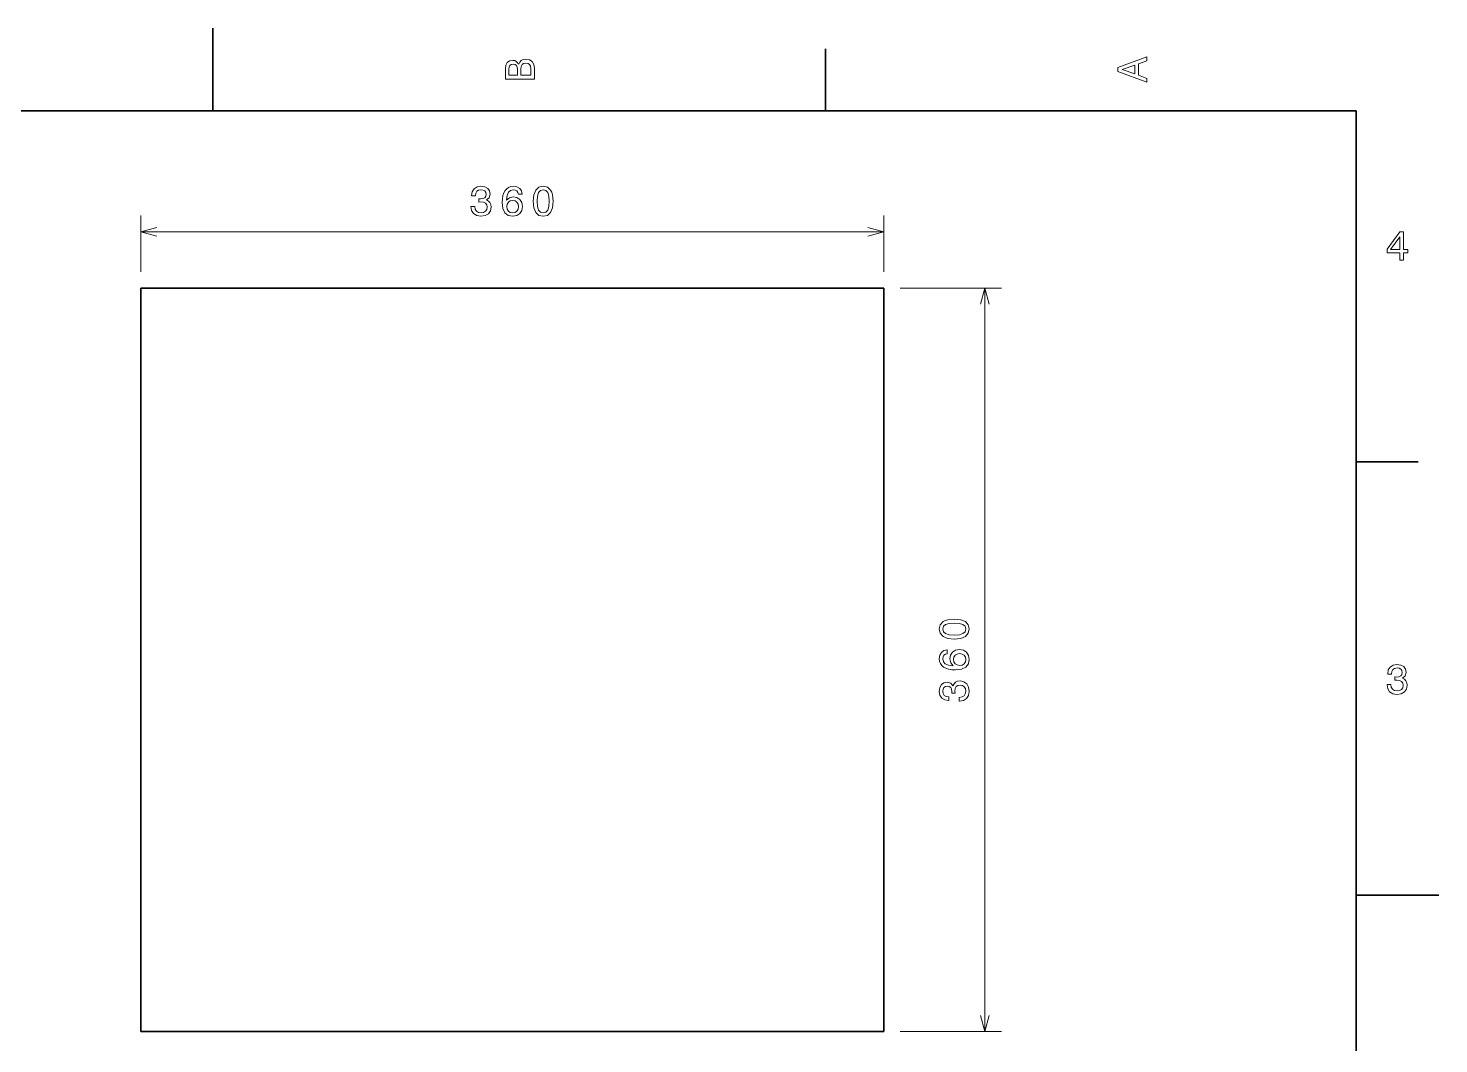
# Model space of a CAD drawing. Extents: x 0 to 297, y 0 to 210.
# Drawn here: x 126.1 to 297, y 87 to 210 of the extents above; entities that cross this region are included whole.
import ezdxf

# ---------------------------------------------------------------- set-up
doc = ezdxf.new("R2010")
doc.units = 0

msp = doc.modelspace()

# ---------------------------------------------------------------- linework, layer by layer
at = {"color": 7, "lineweight": 35, "ltscale": 0.25}
for p, q in [((148.5, 200), (148.5, 210)), ((287, 105), (297, 105))]:
    msp.add_line(p, q, dxfattribs=at)
at = {"color": 7, "lineweight": 35, "ltscale": 0.1875}
for p, q in [((222.699997, 200), (222.699997, 207.5)), ((287, 157.5), (294.5, 157.5))]:
    msp.add_line(p, q, dxfattribs=at)
at = {"color": 7, "lineweight": 35}
for p, q in [((287, 200), (10, 200)), ((287, 10), (287, 200)), ((229.764191, 178.510956), (139.764191, 178.510956)), ((139.764191, 178.510956), (139.764191, 88.510948)), ((229.764191, 88.510948), (229.764191, 178.510956)), ((139.764191, 88.510948), (229.764191, 88.510948))]:
    msp.add_line(p, q, dxfattribs=at)
at = {"color": 7, "lineweight": 13, "ltscale": 0.170478}
for p, q in [((139.764191, 180.510956), (139.764191, 187.330093)), ((229.764191, 180.510956), (229.764191, 187.330093))]:
    msp.add_line(p, q, dxfattribs=at)
at = {"color": 7, "lineweight": 13}
for p, q in [((139.764191, 185.330093), (229.764191, 185.330093)), ((242.016571, 88.510948), (242.016571, 178.510956))]:
    msp.add_line(p, q, dxfattribs=at)
at = {"color": 7, "lineweight": 13, "ltscale": 0.30631}
for p, q in [((231.764191, 178.510956), (244.016571, 178.510956)), ((231.764191, 88.510948), (244.016571, 88.510948))]:
    msp.add_line(p, q, dxfattribs=at)
at = {"color": 7, "lineweight": 13}
for points in [[(185.542007, 205.630417), (185.249496, 205.983429), (185.052811, 206.074219), (184.81073, 206.104477), (184.432495, 206.03891), (184.160156, 205.842224), (183.993729, 205.524506), (183.933212, 205.080704), (183.933212, 203.835022), (187.433212, 203.835022), (187.433212, 205.151306), (187.36261, 205.620331), (187.155838, 205.968307), (186.828018, 206.185165), (186.384216, 206.260818), (186.08667, 206.215424), (185.839554, 206.094391), (185.65799, 205.897705)], [(185.385666, 204.984879), (185.385666, 204.298996), (184.351807, 204.298996), (184.351807, 205.025223), (184.382065, 205.297562), (184.472839, 205.489197), (184.629181, 205.605194), (184.86116, 205.645538), (185.093155, 205.600143), (185.254532, 205.479111), (185.355408, 205.272339)], [(187.014618, 205.095825), (187.014618, 204.298996), (185.809296, 204.298996), (185.809296, 205.050446), (185.844589, 205.368164), (185.9505, 205.595108), (186.132065, 205.731277), (186.394302, 205.776657), (186.671692, 205.731277), (186.863327, 205.605194), (186.979324, 205.393372)], [(261.633209, 203.466858), (261.633209, 203.930847), (260.604401, 204.298996), (260.604401, 205.695969), (261.633209, 206.064133), (261.633209, 206.538193), (258.128174, 205.257217), (258.128174, 204.742798)], [(260.17572, 204.460388), (258.632477, 205), (260.17572, 205.539627)], [(179.757278, 188.42952), (179.757278, 188.394211), (179.837967, 187.910065), (180.074997, 187.546951), (180.448196, 187.314972), (180.942429, 187.229218), (181.466919, 187.314972), (181.860291, 187.536865), (182.112457, 187.889893), (182.203247, 188.343781), (182.162888, 188.641327), (182.051941, 188.883408), (181.870392, 189.070007), (181.628311, 189.206177), (181.956116, 189.478516), (182.072113, 189.912231), (181.99646, 190.305603), (181.779602, 190.603149), (181.426575, 190.789749), (180.942429, 190.855316), (180.488541, 190.774628), (180.140564, 190.552719), (179.913605, 190.199692), (179.837967, 189.730667), (179.837967, 189.695374), (180.286804, 189.695374), (180.327148, 190.018127), (180.458282, 190.250122), (180.670105, 190.391327), (180.967651, 190.441772), (181.229889, 190.401428), (181.421539, 190.295502), (181.537537, 190.124039), (181.582916, 189.892059), (181.537537, 189.644928), (181.416504, 189.478516), (181.204681, 189.377655), (180.917206, 189.347382), (180.72052, 189.352417), (180.72052, 188.95401), (180.967651, 188.964096), (181.28537, 188.918701), (181.5224, 188.797668), (181.663605, 188.600983), (181.71405, 188.343781), (181.658569, 188.05127), (181.512314, 187.834412), (181.280334, 187.698242), (180.972687, 187.652863), (180.654968, 187.703293), (180.422974, 187.854584), (180.276733, 188.096664), (180.221252, 188.42952)], [(185.974564, 189.887009), (185.878738, 190.295502), (185.656845, 190.598114), (185.313904, 190.789749), (184.870102, 190.855316), (184.57254, 190.820007), (184.315338, 190.724182), (184.088394, 190.567841), (183.896759, 190.345947), (183.745453, 190.068573), (183.634506, 189.730667), (183.563904, 189.332245), (183.543732, 188.883408), (183.62442, 188.167267), (183.871536, 187.647827), (184.269958, 187.335144), (184.814621, 187.229218), (185.303818, 187.320007), (185.677017, 187.557037), (185.919083, 187.930237), (186.004822, 188.404297), (185.919083, 188.883408), (185.687103, 189.251556), (185.329025, 189.483551), (184.885223, 189.56424), (184.406128, 189.463379), (184.04805, 189.175903), (184.123703, 189.730667), (184.28508, 190.129089), (184.532196, 190.366119), (184.875137, 190.446808), (185.127304, 190.406464), (185.318939, 190.300552), (185.445023, 190.124039), (185.51059, 189.887009)], [(187.28479, 189.039749), (187.360443, 188.247955), (187.597473, 187.683121), (187.975708, 187.340179), (188.500214, 187.229218), (189.019669, 187.340179), (189.397903, 187.683121), (189.629898, 188.247955), (189.710587, 189.039749), (189.629898, 189.826492), (189.534073, 190.13916), (189.397903, 190.396378), (189.019669, 190.739319), (188.500214, 190.855316), (187.975708, 190.739319), (187.597473, 190.391327), (187.360443, 189.826492)], [(187.768951, 189.039749), (187.809296, 189.649979), (187.935364, 190.088745), (188.162323, 190.345947), (188.500214, 190.436722), (188.833069, 190.345947), (189.060013, 190.088745), (189.186096, 189.649979), (189.22644, 189.039749), (189.186096, 188.424469), (189.060013, 187.985718), (188.833069, 187.728516), (188.500214, 187.642776), (188.162323, 187.728516), (187.935364, 187.985718), (187.809296, 188.424469)], [(185.515625, 188.399261), (185.460159, 188.081543), (185.318939, 187.839462), (185.091995, 187.67807), (184.80957, 187.627655), (184.512024, 187.67807), (184.28508, 187.834412), (184.138824, 188.076492), (184.093445, 188.394211), (184.143875, 188.706894), (184.28508, 188.943924), (184.517075, 189.095215), (184.829742, 189.150696), (185.102081, 189.095215), (185.318939, 188.948975), (185.460159, 188.711945)], [(292.277374, 181.916794), (292.731262, 181.916794), (292.731262, 182.784225), (293.23056, 182.784225), (293.23056, 183.187683), (292.731262, 183.187683), (292.731262, 185.341141), (292.272339, 185.341141), (290.739197, 183.228027), (290.739197, 182.784225), (292.277374, 182.784225)], [(291.162842, 183.187683), (292.277374, 184.756134), (292.277374, 183.187683)], [(238.306915, 136.031555), (239.098694, 136.107208), (239.663544, 136.344238), (240.006485, 136.722473), (240.117432, 137.246979), (240.006485, 137.766418), (239.663544, 138.144669), (239.098694, 138.376648), (238.306915, 138.457336), (237.520172, 138.376648), (237.207489, 138.280823), (236.950287, 138.144669), (236.607346, 137.766418), (236.491364, 137.246979), (236.607346, 136.722473), (236.955322, 136.344238), (237.520172, 136.107208)], [(238.306915, 136.515701), (237.696686, 136.556046), (237.257935, 136.682129), (237.000717, 136.909073), (236.909943, 137.246979), (237.000717, 137.579819), (237.257935, 137.806763), (237.696686, 137.932846), (238.306915, 137.97319), (238.92218, 137.932846), (239.360962, 137.806763), (239.618164, 137.579819), (239.703888, 137.246979), (239.618164, 136.909073), (239.360962, 136.682129), (238.92218, 136.556046)], [(237.459656, 134.721313), (237.051147, 134.625504), (236.748566, 134.403595), (236.556915, 134.060654), (236.491364, 133.616852), (236.526657, 133.319305), (236.622482, 133.062103), (236.778809, 132.835159), (237.000717, 132.643509), (237.278107, 132.492218), (237.615997, 132.381256), (238.014404, 132.310654), (238.463257, 132.290482), (239.179398, 132.371185), (239.698853, 132.618286), (240.011536, 133.016708), (240.117432, 133.561371), (240.026657, 134.050568), (239.789627, 134.423767), (239.416428, 134.665848), (238.942352, 134.751587), (238.463257, 134.665848), (238.095093, 134.433853), (237.863113, 134.07579), (237.782425, 133.631989), (237.883286, 133.152878), (238.170746, 132.7948), (237.615997, 132.870453), (237.21759, 133.031845), (236.980545, 133.278961), (236.899857, 133.621902), (236.940201, 133.874054), (237.046112, 134.065704), (237.222626, 134.191788), (237.459656, 134.257339)], [(238.947418, 134.26239), (239.265137, 134.206909), (239.507202, 134.065704), (239.668579, 133.83876), (239.719025, 133.556335), (239.668579, 133.258789), (239.512238, 133.031845), (239.270172, 132.88559), (238.952454, 132.840195), (238.639771, 132.890625), (238.40274, 133.031845), (238.251434, 133.263824), (238.195969, 133.576508), (238.251434, 133.848846), (238.397705, 134.065704), (238.634735, 134.206909)], [(290.729126, 130.51622), (290.729126, 130.480911), (290.809814, 129.996765), (291.046844, 129.633652), (291.420044, 129.401657), (291.914276, 129.315933), (292.438782, 129.401657), (292.832153, 129.623566), (293.08429, 129.976593), (293.175079, 130.430481), (293.134735, 130.728027), (293.023773, 130.970108), (292.842224, 131.156708), (292.600159, 131.292877), (292.927948, 131.565216), (293.043945, 131.998932), (292.968292, 132.392303), (292.751434, 132.68985), (292.398407, 132.87645), (291.914276, 132.942017), (291.460388, 132.861313), (291.112396, 132.63942), (290.885468, 132.286392), (290.809814, 131.817368), (290.809814, 131.782074), (291.258636, 131.782074), (291.299011, 132.104828), (291.430115, 132.336823), (291.641937, 132.478027), (291.939484, 132.528473), (292.201721, 132.488113), (292.393372, 132.382217), (292.509369, 132.210739), (292.554749, 131.97876), (292.509369, 131.731628), (292.388336, 131.565216), (292.176514, 131.46434), (291.889069, 131.434082), (291.692383, 131.439133), (291.692383, 131.04071), (291.939484, 131.050797), (292.257202, 131.005417), (292.494232, 130.884369), (292.635468, 130.687683), (292.685883, 130.430481), (292.630402, 130.13797), (292.484161, 129.921112), (292.252167, 129.784943), (291.944519, 129.739563), (291.626801, 129.789993), (291.394806, 129.941284), (291.248566, 130.183365), (291.193085, 130.51622)], [(238.917145, 128.504028), (238.952454, 128.504028), (239.4366, 128.584717), (239.799713, 128.821747), (240.031708, 129.194946), (240.117432, 129.689194), (240.031708, 130.213684), (239.809799, 130.607056), (239.456772, 130.859222), (239.002884, 130.949997), (238.705322, 130.909653), (238.463257, 130.798706), (238.276657, 130.617142), (238.140488, 130.375061), (237.868164, 130.702881), (237.434448, 130.818878), (237.041077, 130.743225), (236.743515, 130.526367), (236.556915, 130.17334), (236.491364, 129.689194), (236.572052, 129.235291), (236.793945, 128.887314), (237.146973, 128.66037), (237.615997, 128.584717), (237.651306, 128.584717), (237.651306, 129.033569), (237.328522, 129.073914), (237.096542, 129.205048), (236.955322, 129.416855), (236.904907, 129.714401), (236.945251, 129.976654), (237.051147, 130.168304), (237.222626, 130.284286), (237.45462, 130.329681), (237.701721, 130.284286), (237.868164, 130.163254), (237.969025, 129.951431), (237.999283, 129.663971), (237.994232, 129.467285), (238.392654, 129.467285), (238.382568, 129.714401), (238.427948, 130.032135), (238.548981, 130.269165), (238.745667, 130.41037), (239.002884, 130.4608), (239.29538, 130.405334), (239.512238, 130.259079), (239.648407, 130.027084), (239.693802, 129.719452), (239.643372, 129.401733), (239.492065, 129.169739), (239.25, 129.023483), (238.917145, 128.968002)]]:
    msp.add_lwpolyline(points, close=True, dxfattribs=at)
for points in [[(141.696045, 185.847733), (139.764191, 185.330093), (141.696045, 184.812454)], [(227.832336, 184.812454), (229.764191, 185.330093), (227.832336, 185.847733)], [(242.53421, 176.579102), (242.016571, 178.510956), (241.498932, 176.579102)], [(241.498932, 90.442802), (242.016571, 88.510948), (242.53421, 90.442802)]]:
    msp.add_lwpolyline(points, dxfattribs=at)

doc.saveas('drawing.dxf')
